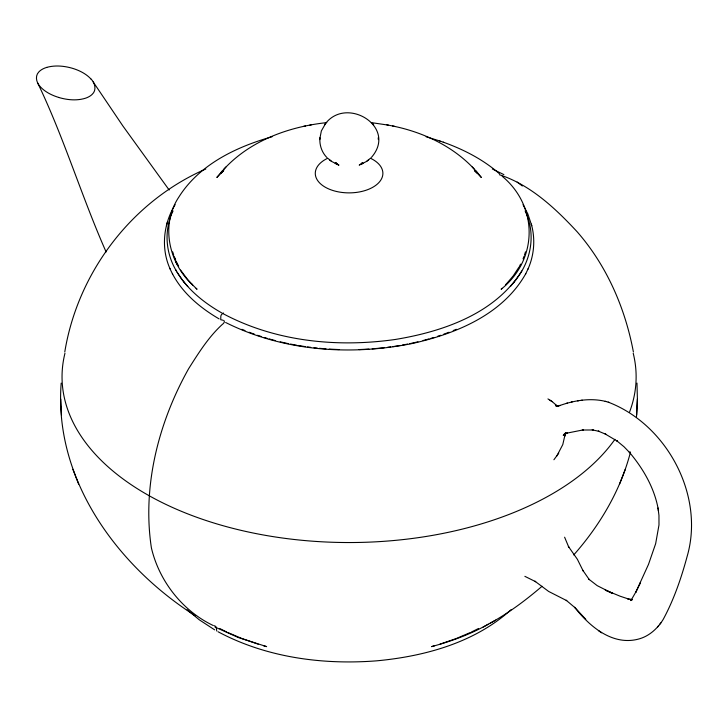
<?xml version="1.0" encoding="UTF-8"?>
<svg xmlns="http://www.w3.org/2000/svg" width="728" height="728" viewBox="0 0 728 728"><rect width="100%" height="100%" fill="white"/><g stroke="black" fill="none" stroke-linecap="round" stroke-linejoin="round"><path stroke-width="1.09" d="M195.495 615.888C117.326 566.211 53.654 479.47 61.188 383.083M325.17 123.997C346.31 95.468 397.743 126.927 371.571 157.23M326.599 157.23C321.94 152.343 319.556 145.491 319.865 138.775M319.874 138.538L321.348 130.94L325.689 123.323M319.829 139.603L319.911 137.71M362.453 162.653L361.534 163.937L361.925 163.573M636.454 417.262L637.4 399.071L636.982 383.083M636.691 415.042L637.055 407.234M637.036 406.888L637.4 399.071M556.838 455.983L562.78 444.59L565.41 433.124M565.046 436.017L565.465 432.841M64.783 351.942C77.814 272.381 131.704 201.247 205.824 168.996M175.139 204.677C163.363 223.751 160.724 248.612 170.234 269.178M630.512 451.988C620.62 490.399 599.863 525.352 573.737 554.945M166.421 225.671L167.577 221.503M524.497 254.982L525.489 251.852M170.598 217.053C164.155 234.716 166.757 254.955 176.367 270.971M170.898 216.18L171.571 214.423M523.068 258.859L524.06 256.283M362.317 163.281L362.58 162.526L361.916 163.7L362.617 162.826L359.213 165.101L366.311 161.561L370.952 157.858M527.937 269.178C534.27 255.146 535.471 238.893 531.313 224.078M619.528 484.12L625.307 469.323M171.908 213.55L173.037 210.947M639.885 583.856L640.558 582.464L635.726 592.428L648.493 564.391L655.655 543.68L658.986 524.961L658.958 515.424L658.021 507.98L658.512 511.01L658.412 510.401M225.635 322.477C282.428 351.023 349.203 355.865 411.011 343.771C455.046 334.161 502.675 314.896 525.78 273.664M525.525 274.21L528.2 268.623M519.537 266.193L520.547 264.173M636.418 591L630.939 600.527L632.086 599.39L630.821 600.573L632.059 599.581L630.748 600.5L632.031 599.663M502.074 288.343L501.128 289.271C538.156 259.596 538.411 206.279 502.174 176.249M520.593 265.119L521.02 264.319M521.803 270.971C494.985 313.786 442.897 331.622 395.422 339.448C337.392 347.747 275.548 341.641 223.278 313.768M519.046 267.012L513.249 275.876L505.487 284.976L506.46 284.02M519.537 274.693C530.794 258.031 534.607 236.136 527.572 217.053M585.803 619.328L574.629 607.252C589.771 626.817 613.413 646.737 639.948 638.665C649.813 635.626 657.784 628.155 663.135 619.519C673.855 599.763 681.244 578.205 687.105 556.538C704.941 495.386 666.83 424.488 608.244 402.156M519.555 274.674L516.143 279.561M558.722 453.189L553.908 459.75M564.71 433.715L563.79 435.071L565.165 433.278L563.235 435.362L565.975 433.16L564 434.489L567.43 432.969L566.339 433.251L583.383 429.857L582.245 430.011L593.293 429.993L592.183 429.848L599.29 431.395L598.28 431.113L605.987 434.334L605.114 433.924L617.426 441.232L616.743 440.749L624.005 446.746L629.629 452.561L629.247 452.124C642.979 468.322 654.144 487.46 658.103 508.526M324.479 124.916L325.007 124.224M514.296 281.927L516.152 279.534M657.657 626.908L658.713 625.607M659.868 624.178L660.897 622.904M222.722 170.525L216.835 177.459L223.769 170.243L220.375 173.555L223.523 170.771M514.314 281.909L510.364 286.541M223.742 169.406C250.023 140.695 288.816 126.645 326.79 122.623M220.502 172.991L225.907 167.012M511.01 609.745C474.611 642.678 424.861 656.292 376.977 660.806C322.822 665.074 266.348 657.575 218 631.722M542.06 586.268C525.962 600.072 508.872 612.903 490.262 623.141M223.296 312.904L221.603 314.532A3.03 1.72 -60.8 0 0 220.839 316.043L220.73 319.729L223.178 320.256M367.058 161.07L367.758 160.542M367.959 160.406L368.696 159.86M434.443 645.836L431.531 646.619C451.214 641.359 470.534 634.27 488.288 624.196M483.165 627.045L495.659 620.147M471.407 632.031L478.578 628.464M362.207 163.773L363.054 163.391M470.479 632.459L456.21 638.547L439.985 644.162M453.216 330.558L456.31 329.302M272.054 136.773C236.254 146.883 199.363 164.492 178.888 196.997C160.278 224.797 168.75 263.099 192.683 284.976L187.633 279.525L180.544 270.061M443.752 334.188L449.085 332.241M609.254 402.447C592.883 397.215 575.047 400.072 559.195 405.742L560.296 405.46L555.582 405.742L558.294 406.215L555.837 405.451L557.384 406.233L555.391 404.932L557.075 406.024M437.774 336.227L440.658 335.28M429.001 338.911L423.014 340.549M430.976 338.338L433.934 337.483M46.729 67.395C54.973 65.074 63.809 65.875 71.963 68.159A43.553 25.143 0 0 1 90.782 78.852M571.334 402.056L572.454 401.774M566.393 403.339L567.503 403.057M409.728 343.68L417.963 341.841M303.585 126.372L305.533 125.989M309.755 125.143L311.438 124.807M402.384 345.072L407.625 344.08M392.82 346.637L400.273 345.445M577.55 400.864L578.696 400.709M581.217 400.364L582.355 400.209M387.433 347.338L390.663 346.919M384.202 347.757L372.208 348.858M368.923 349.094L359.022 349.577M339.148 349.577L329.247 349.094M325.962 348.858L319.41 348.303M631.44 599.362L627.609 598.78L629.028 599.18L620.11 596.205L605.25 590.062L612.239 593.265L611.265 592.82M313.968 347.757L317.235 348.084M371.38 122.623L388.415 125.143M307.507 346.919L310.738 347.338M297.898 345.445L305.351 346.637M290.545 344.08L296.833 345.272M392.638 125.989C426.635 132.887 459.878 149.54 481.335 177.459L474.401 170.243L477.795 173.555L474.647 170.771M386.732 124.807L394.585 126.372M280.207 341.841L288.452 343.68M499.39 174.72C530.303 184.776 555.428 208.335 577.149 231.786C606.715 265.538 625.17 308.053 633.387 351.942M275.157 340.549L269.169 338.911M214.141 625.707L215.388 626.171M263.727 645.836L266.639 646.619L238.165 637.473L215.006 627.045M426.117 136.773L439.994 141.032M605.15 401.292L606.187 401.583M264.237 337.483L267.194 338.338M58.613 97.434C67.313 100 76.859 100.955 85.622 98.171A18.6 10.738 0 0 0 92.11 94.422C96.924 90.199 95.004 82.765 90.836 78.833M213.186 625.489C182.437 610.919 159.023 580.853 151.379 547.775C142.106 486.359 158.486 422.431 188.607 368.75C198.489 353.116 208.508 337.055 222.258 324.479C223.369 323.632 225.107 322.113 223.997 320.602M257.512 335.28L261.352 336.536M258.185 644.162L241.96 638.547L227.691 632.459M443.261 142.169C463.554 149.431 483.146 159.459 499.426 173.737M439.585 140.895L443.689 142.324M249.085 332.241L254.418 334.188M241.86 329.302L244.963 330.558M524.87 576.339L535.708 581.717L534.889 581.19L548.648 591.445L566.757 600.655L566.175 600.245L575.138 607.807M335.117 163.391L338.957 165.101L331.859 161.561L327.218 157.858M492.346 168.996L503.885 174.602M612.239 593.265L597.16 585.621L588.843 579.179L589.325 579.697L582.764 570.233L583.155 570.943L577.395 559.322L568.377 546.419L568.832 547.31L564.61 537.2M338.293 164.801L335.499 162.581L335.735 163.026M219.592 628.464L226.763 632.031M221.822 312.958C203.349 302.484 186.104 288.452 175.621 269.679M214.66 629.847L199.217 619.765L187.16 609.745M219.101 318.891C198.698 306.989 179.589 290.69 169.97 268.623M547.947 398.917L552.297 401.692L557.821 406.543M549.886 400.145L552.297 401.692M598.361 630.566L601.583 632.814M329.475 159.86L330.212 160.406M330.412 160.542L331.113 161.07M517.18 182.055L522.349 185.986M335.854 163.281L335.59 162.526L336.636 163.937L336.245 163.573M196.105 288.343L197.042 289.271L191.71 284.02M472.263 167.012L474.429 169.406M475.448 170.525L477.668 172.991M187.806 286.541L183.856 281.909M182.018 279.534L183.875 281.936M372.481 123.323L373 123.997M373.164 124.224L373.692 124.916M182.027 279.561L177.086 272.208M169.16 189.999L122.85 125.926L93.175 81.918M523.032 204.677L527.791 213.841L531.759 225.671M46.729 67.395A18.673 10.774 0 0 0 38.802 71.972C34.726 76.122 36.436 82.774 40.131 86.541A43.553 25.143 0 0 0 58.64 97.406M175.821 261.798L177.577 265.119M176.103 261.161L178.642 266.193M172.39 273.664L172.645 274.21M37.647 82.892C64.046 137.765 81.509 196.333 106.115 251.97M525.143 210.947L526.262 213.55M216.744 631.03L216.28 627.572A5.524 3.14 -60.8 0 0 215.797 626.553M174.847 258.076L175.685 260.133M72.864 469.323L75.639 476.412M75.894 477.113L78.642 484.12M526.599 214.423L527.272 216.18M174.11 256.283L175.102 258.859M172.682 251.852L173.673 254.982M60.77 399.071L61.134 406.888M61.116 407.234L61.48 415.042M378.26 137.71L378.296 138.538M378.305 138.775L378.342 139.603M633.205 353.226A287.041 165.72 0 0 1 629.565 412.039M614.933 439.321A287.041 165.72 0 0 1 273.965 536.764A287.041 165.72 0 0 1 64.965 353.226M371.216 158.622A33.797 19.51 0 0 1 373.546 186.832A33.797 19.51 0 0 1 324.624 186.832A33.797 19.51 0 0 1 326.954 158.622"/></g></svg>
